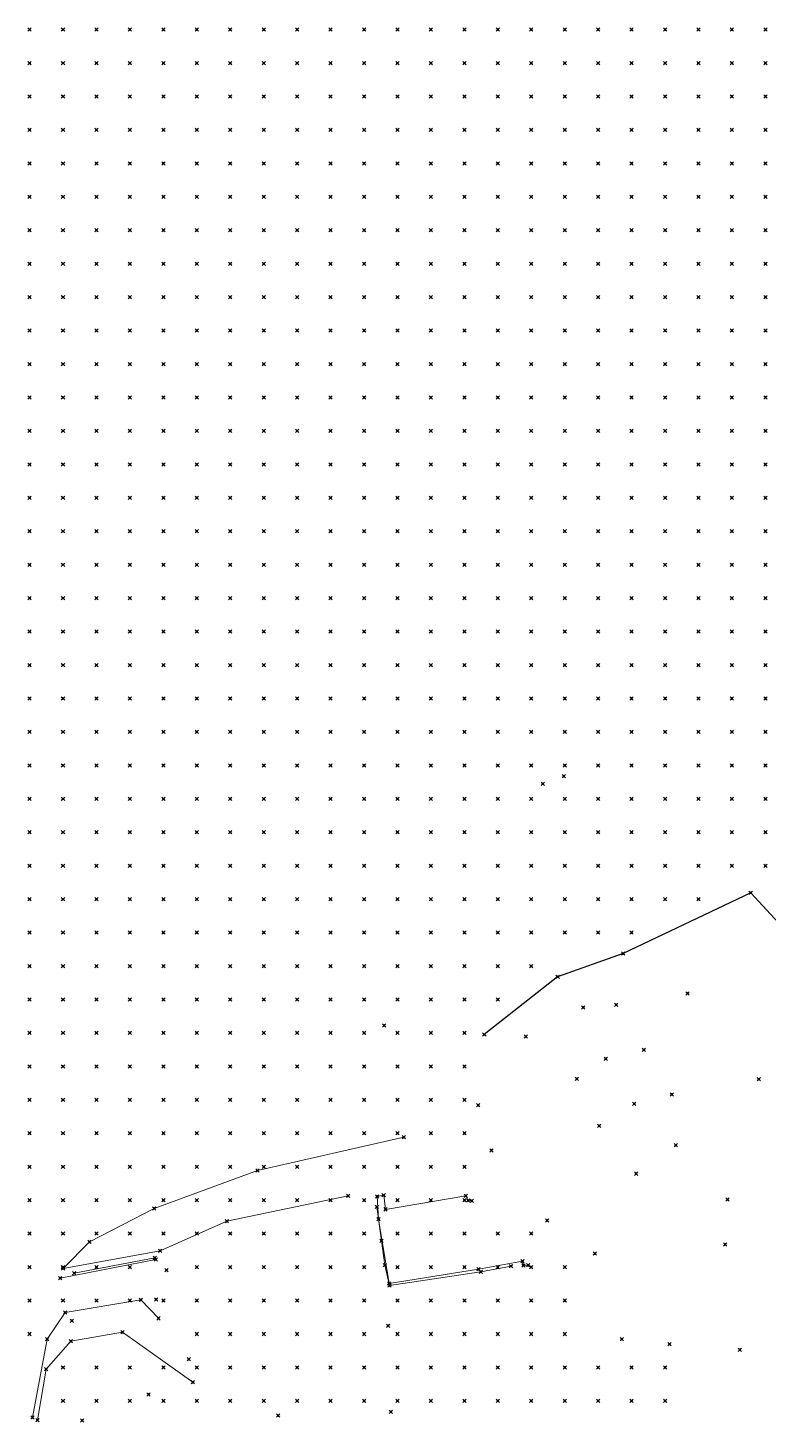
# Model space of a CAD drawing. Header units: metres. Extents: x 441556 to 446409, y 432338 to 461058.
# Drawn here: x 442199.7 to 442266.1, y 451369.5 to 451494.5 of the extents above; entities that cross this region are included whole.
import ezdxf

# ---------------------------------------------------------------- set-up
doc = ezdxf.new("R2010")
doc.units = ezdxf.units.M
doc.header["$MEASUREMENT"] = 0
doc.header["$PDMODE"] = 35
doc.header["$PDSIZE"] = 0.15
for name, color, linetype, lineweight in [('DTM-BRE-RevN_GRP_CONSTRUCTIE', 2, 'Continuous', 0), ('DTM-BRE-RevN_GRP_TALUZ SUS', 2, 'Continuous', 0), ('DTM-BRE-RevN_GRP_ZID SPRIJIN JOS', 2, 'Continuous', 0), ('DTM-BRE-RevN_GRP_ZID SPRIJIN SUS', 2, 'Continuous', 0), ('DTM-NOK-RevN_LIDAR_co_lidar', 91, 'Continuous', 0), ('DTM-NOK-RevN_RTK', 32, 'Continuous', 0), ('DTM-NOK_RevO_MUT_NOKTA', 121, 'Continuous', 0)]:
    doc.layers.add(name, color=color, linetype=linetype, lineweight=lineweight)
doc.layers.add('DTM-BRE-RevO_MUT_DIS_SEV', color=121, linetype='Continuous')

msp = doc.modelspace()

# ---------------------------------------------------------------- linework, layer by layer
at = {"layer": 'DTM-BRE-RevN_GRP_CONSTRUCTIE'}
for p, q in [((442231.418, 451385.709, 370.75), (442231.018, 451388.753, 373.054)), ((442231.025, 451389.705, 379.535), (442231.62, 451389.798, 379.525)), ((442231.025, 451389.705, 379.535), (442231.159, 451387.668, 377.867)), ((442231.62, 451389.798, 379.525), (442231.777, 451388.541, 379.566)), ((442231.777, 451388.541, 379.566), (442238.986, 451389.766, 379.696)), ((442238.986, 451389.766, 379.696), (442239.205, 451389.329, 379.76)), ((442239.205, 451389.329, 379.76), (442239.526, 451389.289, 380.05)), ((442231.159, 451387.668, 377.867), (442232.105, 451381.892, 377.711)), ((442231.738, 451383.544, 370.052), (442231.418, 451385.709, 370.75)), ((442240.138, 451383.171, 380.049), (442244.082, 451383.88, 380.116)), ((442244.082, 451383.88, 380.116), (442244.149, 451383.514, 380.115)), ((442232.131, 451381.699, 370.372), (442231.738, 451383.544, 370.052)), ((442232.105, 451381.892, 377.711), (442240.138, 451383.171, 380.049)), ((442240.334, 451382.923, 371.479), (442232.131, 451381.699, 370.372)), ((442243.039, 451383.458, 374.985), (442240.334, 451382.923, 371.479)), ((442244.149, 451383.514, 380.115), (442244.566, 451383.534, 380.101))]:
    msp.add_line(p, q, dxfattribs=at)
at = {"layer": 'DTM-BRE-RevN_GRP_TALUZ SUS'}
for p, q in [((442233.432, 451395.012, 379.225), (442220.302, 451392.014, 378.555)), ((442220.302, 451392.014, 378.555), (442211.05, 451388.619, 378.518)), ((442217.568, 451387.47, 378.742), (442228.433, 451389.745, 378.966)), ((442211.05, 451388.619, 378.518), (442205.23, 451385.626, 378.514)), ((442211.564, 451384.82, 378.596), (442217.568, 451387.47, 378.742)), ((442205.23, 451385.626, 378.514), (442202.88, 451383.241, 378.379)), ((442202.88, 451383.241, 378.379), (442211.564, 451384.82, 378.596))]:
    msp.add_line(p, q, dxfattribs=at)
at = {"layer": 'DTM-BRE-RevN_GRP_ZID SPRIJIN JOS'}
for p, q in [((442202.615, 451382.37, 376.484), (442211.182, 451384.048, 376.827)), ((442203.567, 451376.71, 368.466), (442208.186, 451377.518, 368.151)), ((442208.186, 451377.518, 368.151), (442214.517, 451373.033, 368.962)), ((442201.352, 451374.211, 368.022), (442203.567, 451376.71, 368.466)), ((442200.572, 451369.628, 367.692), (442201.352, 451374.211, 368.022))]:
    msp.add_line(p, q, dxfattribs=at)
at = {"layer": 'DTM-BRE-RevN_GRP_ZID SPRIJIN SUS'}
for p, q in [((442203.872, 451382.816, 377.841), (442211.094, 451384.19, 377.916)), ((442203.052, 451379.289, 375.794), (442209.855, 451380.422, 375.696)), ((442209.855, 451380.422, 375.696), (442211.427, 451378.767, 372.632)), ((442201.43, 451376.905, 372.71), (442203.052, 451379.289, 375.794)), ((442200.121, 451369.873, 369.563), (442201.43, 451376.905, 372.71))]:
    msp.add_line(p, q, dxfattribs=at)
at = {"layer": 'DTM-BRE-RevO_MUT_DIS_SEV'}
for p, q in [((442264.531, 451416.929, 392.277), (442253.11, 451411.475, 381.613)), ((442267.396, 451413.852, 389.656), (442264.531, 451416.929, 392.277)), ((442253.11, 451411.475, 381.613), (442247.223, 451409.391, 380.748)), ((442247.223, 451409.391, 380.748), (442240.647, 451404.207, 381.839))]:
    msp.add_line(p, q, dxfattribs=at)
at = {"layer": 'DTM-NOK-RevN_LIDAR_co_lidar'}
for p in [(442199.865, 451494.337, 357.198), (442202.864, 451494.337, 357.086), (442205.864, 451494.337, 356.972), (442208.863, 451494.337, 356.886), (442211.862, 451494.337, 356.901), (442214.862, 451494.337, 356.891), (442217.861, 451494.337, 356.824), (442220.86, 451494.337, 356.767), (442223.86, 451494.337, 356.485), (442226.859, 451494.337, 356.295), (442229.859, 451494.337, 356.364), (442232.858, 451494.337, 356.374), (442235.857, 451494.337, 356.274), (442238.857, 451494.337, 356.355), (442241.856, 451494.337, 356.371), (442244.855, 451494.337, 356.127), (442247.855, 451494.337, 355.574), (442250.854, 451494.337, 355.286), (442253.853, 451494.337, 355.486), (442256.853, 451494.337, 355.622), (442259.852, 451494.337, 355.706), (442262.851, 451494.337, 355.424), (442265.851, 451494.337, 355.108), (442199.865, 451491.337, 357.562), (442202.864, 451491.337, 357.254), (442205.864, 451491.337, 357.044), (442208.863, 451491.337, 356.952), (442211.862, 451491.337, 356.844), (442214.862, 451491.337, 356.744), (442217.861, 451491.337, 356.717), (442220.86, 451491.337, 356.642), (442223.86, 451491.337, 356.468), (442226.859, 451491.337, 356.323), (442229.859, 451491.337, 356.359), (442232.858, 451491.337, 356.433), (442235.857, 451491.337, 356.447), (442238.857, 451491.337, 356.479), (442241.856, 451491.337, 356.563), (442244.855, 451491.337, 356.677), (442247.855, 451491.337, 356.159), (442250.854, 451491.337, 355.448), (442253.853, 451491.337, 355.495), (442256.853, 451491.337, 355.872), (442259.852, 451491.337, 356.293), (442262.851, 451491.337, 356.04), (442265.851, 451491.337, 355.579), (442199.865, 451488.338, 358.172), (442202.864, 451488.338, 357.654), (442205.864, 451488.338, 357.234), (442208.863, 451488.338, 357.104), (442211.862, 451488.338, 356.923), (442214.862, 451488.338, 356.797), (442217.861, 451488.338, 356.776), (442220.86, 451488.338, 356.766), (442223.86, 451488.338, 356.633), (442226.859, 451488.338, 356.502), (442229.859, 451488.338, 356.508), (442232.858, 451488.338, 356.501), (442235.857, 451488.338, 356.415), (442238.857, 451488.338, 356.515), (442241.856, 451488.338, 356.618), (442244.855, 451488.338, 356.69), (442247.855, 451488.338, 356.467), (442250.854, 451488.338, 355.892), (442253.853, 451488.338, 355.772), (442256.853, 451488.338, 356.084), (442259.852, 451488.338, 356.551), (442262.851, 451488.338, 356.593), (442265.851, 451488.338, 356.23), (442199.865, 451485.339, 359.427), (442202.864, 451485.339, 359.133), (442205.864, 451485.339, 357.915), (442208.863, 451485.339, 357.296), (442211.862, 451485.339, 357.136), (442214.862, 451485.339, 357.053), (442217.861, 451485.339, 357.131), (442220.86, 451485.339, 357.16), (442223.86, 451485.339, 357.355), (442226.859, 451485.339, 357.212), (442229.859, 451485.339, 357.017), (442232.858, 451485.339, 357.009), (442235.857, 451485.339, 356.964), (442238.857, 451485.339, 357.068), (442241.856, 451485.339, 357.088), (442244.855, 451485.339, 356.982), (442247.855, 451485.339, 356.804), (442250.854, 451485.339, 356.473), (442253.853, 451485.339, 356.21), (442256.853, 451485.339, 356.299), (442259.852, 451485.339, 356.627), (442262.851, 451485.339, 356.665), (442265.851, 451485.339, 356.435), (442199.865, 451482.339, 361.466), (442202.864, 451482.339, 360.93), (442205.864, 451482.339, 359.207), (442208.863, 451482.339, 358.348), (442211.862, 451482.339, 358.2), (442214.862, 451482.339, 358.115), (442217.861, 451482.339, 358.21), (442220.86, 451482.339, 358.184), (442223.86, 451482.339, 358.495), (442226.859, 451482.339, 358.557), (442229.859, 451482.339, 358.252), (442232.858, 451482.339, 358.048), (442235.857, 451482.339, 358.011), (442238.857, 451482.339, 358.145), (442241.856, 451482.339, 358.154), (442244.855, 451482.339, 358.277), (442247.855, 451482.339, 358.283), (442250.854, 451482.339, 357.877), (442253.853, 451482.339, 357.319), (442256.853, 451482.339, 357.006), (442259.852, 451482.339, 357.206), (442262.851, 451482.339, 357.428), (442265.851, 451482.339, 356.918), (442199.865, 451479.34, 363.183), (442202.864, 451479.34, 362.442), (442205.864, 451479.34, 361.477), (442208.863, 451479.34, 360.853), (442211.862, 451479.34, 360.44), (442214.862, 451479.34, 360.135), (442217.861, 451479.34, 359.828), (442220.86, 451479.34, 359.578), (442223.86, 451479.34, 359.799), (442226.859, 451479.34, 360.274), (442229.859, 451479.34, 360.417), (442232.858, 451479.34, 359.704), (442235.857, 451479.34, 359.144), (442238.857, 451479.34, 359.337), (442241.856, 451479.34, 359.544), (442244.855, 451479.34, 359.805), (442247.855, 451479.34, 360.228), (442250.854, 451479.34, 360.462), (442253.853, 451479.34, 360.316), (442256.853, 451479.34, 360.066), (442259.852, 451479.34, 359.933), (442262.851, 451479.34, 360.3), (442265.851, 451479.34, 360.026), (442199.865, 451476.341, 364.133), (442202.864, 451476.341, 363.846), (442205.864, 451476.341, 363.5), (442208.863, 451476.341, 363.401), (442211.862, 451476.341, 362.95), (442214.862, 451476.341, 362.664), (442217.861, 451476.341, 362.435), (442220.86, 451476.341, 361.704), (442223.86, 451476.341, 362.231), (442226.859, 451476.341, 362.764), (442229.859, 451476.341, 363.393), (442232.858, 451476.341, 362.884), (442235.857, 451476.341, 361.877), (442238.857, 451476.341, 360.976), (442241.856, 451476.341, 360.651), (442244.855, 451476.341, 360.865), (442247.855, 451476.341, 361.397), (442250.854, 451476.341, 362.311), (442253.853, 451476.341, 363.437), (442256.853, 451476.341, 364.481), (442259.852, 451476.341, 364.492), (442262.851, 451476.341, 364.894), (442265.851, 451476.341, 365.555), (442199.865, 451473.341, 365.876), (442202.864, 451473.341, 364.3), (442205.864, 451473.341, 364.346), (442208.863, 451473.341, 365.375), (442211.862, 451473.341, 365.575), (442214.862, 451473.341, 365.787), (442217.861, 451473.341, 365.851), (442220.86, 451473.341, 365.072), (442223.86, 451473.341, 365.742), (442226.859, 451473.341, 366.125), (442229.859, 451473.341, 366.933), (442232.858, 451473.341, 367.086), (442235.857, 451473.341, 365.934), (442238.857, 451473.341, 363.517), (442241.856, 451473.341, 361.561), (442244.855, 451473.341, 361.742), (442247.855, 451473.341, 362.582), (442250.854, 451473.341, 363.843), (442253.853, 451473.341, 365.589), (442256.853, 451473.341, 367.11), (442259.852, 451473.341, 367.881), (442262.851, 451473.341, 368.66), (442265.851, 451473.341, 369.261), (442199.865, 451470.342, 372.076), (442202.864, 451470.342, 368.337), (442205.864, 451470.342, 367.61), (442208.863, 451470.342, 368.151), (442211.862, 451470.342, 368.087), (442214.862, 451470.342, 368.465), (442217.861, 451470.342, 368.417), (442220.86, 451470.342, 368.922), (442223.86, 451470.342, 369.885), (442226.859, 451470.342, 369.968), (442229.859, 451470.342, 370.256), (442232.858, 451470.342, 369.813), (442235.857, 451470.342, 368.728), (442238.857, 451470.342, 366.698), (442241.856, 451470.342, 364.162), (442244.855, 451470.342, 363.796), (442247.855, 451470.342, 364.926), (442250.854, 451470.342, 367.325), (442253.853, 451470.342, 368.041), (442256.853, 451470.342, 368.141), (442259.852, 451470.342, 368.564), (442262.851, 451470.342, 369.591), (442265.851, 451470.342, 370.568), (442199.865, 451467.343, 379.857), (442202.864, 451467.343, 378.25), (442205.864, 451467.343, 376.213), (442208.863, 451467.343, 372.962), (442211.862, 451467.343, 370.701), (442214.862, 451467.343, 370.581), (442217.861, 451467.343, 370.828), (442220.86, 451467.343, 372.278), (442223.86, 451467.343, 373.364), (442226.859, 451467.343, 373.063), (442229.859, 451467.343, 372.261), (442232.858, 451467.343, 371.061), (442235.857, 451467.343, 370.432), (442238.857, 451467.343, 370.175), (442241.856, 451467.343, 368.72), (442244.855, 451467.343, 368.065), (442247.855, 451467.343, 368.714), (442250.854, 451467.343, 370.77), (442253.853, 451467.343, 370.664), (442256.853, 451467.343, 369.553), (442259.852, 451467.343, 369.42), (442262.851, 451467.343, 370.569), (442265.851, 451467.343, 371.978), (442199.865, 451464.343, 384.46), (442202.864, 451464.343, 387.217), (442205.864, 451464.343, 385.514), (442208.863, 451464.343, 378.289), (442211.862, 451464.343, 374.68), (442214.862, 451464.343, 374.095), (442217.861, 451464.343, 374.143), (442220.86, 451464.343, 374.683), (442223.86, 451464.343, 375.086), (442226.859, 451464.343, 374.331), (442229.859, 451464.343, 372.941), (442232.858, 451464.343, 372.143), (442235.857, 451464.343, 371.926), (442238.857, 451464.343, 372.37), (442241.856, 451464.343, 372.525), (442244.855, 451464.343, 373.204), (442247.855, 451464.343, 373.261), (442250.854, 451464.343, 372.752), (442253.853, 451464.343, 372.581), (442256.853, 451464.343, 372.142), (442259.852, 451464.343, 372.657), (442262.851, 451464.343, 373.904), (442265.851, 451464.343, 374.169), (442199.865, 451461.344, 386.899), (442202.864, 451461.344, 390.647), (442205.864, 451461.344, 389.907), (442208.863, 451461.344, 383.342), (442211.862, 451461.344, 378.702), (442214.862, 451461.344, 378.741), (442217.861, 451461.344, 379.276), (442220.86, 451461.344, 377.669), (442223.86, 451461.344, 376.403), (442226.859, 451461.344, 375.416), (442229.859, 451461.344, 374.27), (442232.858, 451461.344, 373.469), (442235.857, 451461.344, 373.331), (442238.857, 451461.344, 373.658), (442241.856, 451461.344, 374.47), (442244.855, 451461.344, 376.875), (442247.855, 451461.344, 378.072), (442250.854, 451461.344, 376.903), (442253.853, 451461.344, 375.535), (442256.853, 451461.344, 375.31), (442259.852, 451461.344, 376.048), (442262.851, 451461.344, 376.726), (442265.851, 451461.344, 376.044), (442199.865, 451458.345, 391.098), (442202.864, 451458.345, 393.464), (442205.864, 451458.345, 393.578), (442208.863, 451458.345, 390.083), (442211.862, 451458.345, 385.43), (442214.862, 451458.345, 384.475), (442217.861, 451458.345, 384.789), (442220.86, 451458.345, 381.665), (442223.86, 451458.345, 378.671), (442226.859, 451458.345, 378.299), (442229.859, 451458.345, 378.582), (442232.858, 451458.345, 377.776), (442235.857, 451458.345, 377.197), (442238.857, 451458.345, 377.36), (442241.856, 451458.345, 377.758), (442244.855, 451458.345, 380.207), (442247.855, 451458.345, 381.359), (442250.854, 451458.345, 380.541), (442253.853, 451458.345, 379.487), (442256.853, 451458.345, 379.149), (442259.852, 451458.345, 379.077), (442262.851, 451458.345, 379.002), (442265.851, 451458.345, 378.375), (442199.865, 451455.345, 396.497), (442202.864, 451455.345, 397.234), (442205.864, 451455.345, 398.603), (442208.863, 451455.345, 397.305), (442211.862, 451455.345, 393.698), (442214.862, 451455.345, 390.081), (442217.861, 451455.345, 388.388), (442220.86, 451455.345, 385.458), (442223.86, 451455.345, 382.682), (442226.859, 451455.345, 382.609), (442229.859, 451455.345, 383.42), (442232.858, 451455.345, 383.295), (442235.857, 451455.345, 383.254), (442238.857, 451455.345, 382.974), (442241.856, 451455.345, 382.873), (442244.855, 451455.345, 384.013), (442247.855, 451455.345, 383.477), (442250.854, 451455.345, 381.841), (442253.853, 451455.345, 381.474), (442256.853, 451455.345, 382.107), (442259.852, 451455.345, 381.491), (442262.851, 451455.345, 381.509), (442265.851, 451455.345, 381.771), (442199.865, 451452.346, 400.762), (442202.864, 451452.346, 401.638), (442205.864, 451452.346, 403.131), (442208.863, 451452.346, 402.962), (442211.862, 451452.346, 399.642), (442214.862, 451452.346, 395.509), (442217.861, 451452.346, 392.358), (442220.86, 451452.346, 388.83), (442223.86, 451452.346, 387.093), (442226.859, 451452.346, 386.618), (442229.859, 451452.346, 386.9), (442232.858, 451452.346, 387.126), (442235.857, 451452.346, 388.044), (442238.857, 451452.346, 387.784), (442241.856, 451452.346, 386.686), (442244.855, 451452.346, 386.874), (442247.855, 451452.346, 387.096), (442250.854, 451452.346, 386.246), (442253.853, 451452.346, 385.003), (442256.853, 451452.346, 384.93), (442259.852, 451452.346, 384.578), (442262.851, 451452.346, 384.522), (442265.851, 451452.346, 385.093), (442199.865, 451449.347, 405.607), (442202.864, 451449.347, 405.149), (442205.864, 451449.347, 405.542), (442208.863, 451449.347, 405.371), (442211.862, 451449.347, 403.402), (442214.862, 451449.347, 400.471), (442217.861, 451449.347, 397.768), (442220.86, 451449.347, 394.742), (442223.86, 451449.347, 392.435), (442226.859, 451449.347, 392.039), (442229.859, 451449.347, 392.323), (442232.858, 451449.347, 392.851), (442235.857, 451449.347, 393.857), (442238.857, 451449.347, 393.418), (442241.856, 451449.347, 392.217), (442244.855, 451449.347, 391.347), (442247.855, 451449.347, 390.932), (442250.854, 451449.347, 390.499), (442253.853, 451449.347, 389.037), (442256.853, 451449.347, 388.468), (442259.852, 451449.347, 388.988), (442262.851, 451449.347, 388.323), (442265.851, 451449.347, 387.963), (442199.865, 451446.347, 409.755), (442202.864, 451446.347, 409.333), (442205.864, 451446.347, 409.29), (442208.863, 451446.347, 407.575), (442211.862, 451446.347, 405.321), (442214.862, 451446.347, 403.497), (442217.861, 451446.347, 401.878), (442220.86, 451446.347, 401.122), (442223.86, 451446.347, 399.702), (442226.859, 451446.347, 399.059), (442229.859, 451446.347, 398.782), (442232.858, 451446.347, 399.125), (442235.857, 451446.347, 399.306), (442238.857, 451446.347, 398.332), (442241.856, 451446.347, 397.882), (442244.855, 451446.347, 396.667), (442247.855, 451446.347, 395.211), (442250.854, 451446.347, 393.865), (442253.853, 451446.347, 393.165), (442256.853, 451446.347, 392.779), (442259.852, 451446.347, 392.347), (442262.851, 451446.347, 391.473), (442265.851, 451446.347, 391.072), (442199.865, 451443.348, 413.632), (442202.864, 451443.348, 414.073), (442205.864, 451443.348, 413.576), (442208.863, 451443.348, 411.508), (442211.862, 451443.348, 408.585), (442214.862, 451443.348, 406.603), (442217.861, 451443.348, 405.657), (442220.86, 451443.348, 404.64), (442223.86, 451443.348, 404.621), (442226.859, 451443.348, 405.698), (442229.859, 451443.348, 405.773), (442232.858, 451443.348, 404.823), (442235.857, 451443.348, 403.109), (442238.857, 451443.348, 401.122), (442241.856, 451443.348, 400.538), (442244.855, 451443.348, 400.075), (442247.855, 451443.348, 399.306), (442250.854, 451443.348, 398.518), (442253.853, 451443.348, 398.3), (442256.853, 451443.348, 397.077), (442259.852, 451443.348, 395.167), (442262.851, 451443.348, 394.438), (442265.851, 451443.348, 394.197), (442199.865, 451440.348, 416.766), (442202.864, 451440.348, 416.812), (442205.864, 451440.348, 416.595), (442208.863, 451440.348, 415.484), (442211.862, 451440.348, 413.241), (442214.862, 451440.348, 411.555), (442217.861, 451440.348, 411.017), (442220.86, 451440.348, 408.553), (442223.86, 451440.348, 408.19), (442226.859, 451440.348, 410.326), (442229.859, 451440.348, 410.705), (442232.858, 451440.348, 409.172), (442235.857, 451440.348, 407.922), (442238.857, 451440.348, 406.429), (442241.856, 451440.348, 404.871), (442244.855, 451440.348, 402.924), (442247.855, 451440.348, 402.069), (442250.854, 451440.348, 402.659), (442253.853, 451440.348, 402.791), (442256.853, 451440.348, 400.344), (442259.852, 451440.348, 397.969), (442262.851, 451440.348, 397.682), (442265.851, 451440.348, 397.714), (442199.865, 451437.349, 418.984), (442202.864, 451437.349, 418.869), (442205.864, 451437.349, 418.63), (442208.863, 451437.349, 417.532), (442211.862, 451437.349, 417.063), (442214.862, 451437.349, 416.62), (442217.861, 451437.349, 416.014), (442220.86, 451437.349, 413.877), (442223.86, 451437.349, 413.41), (442226.859, 451437.349, 414.225), (442229.859, 451437.349, 414.574), (442232.858, 451437.349, 413.479), (442235.857, 451437.349, 413.204), (442238.857, 451437.349, 412.327), (442241.856, 451437.349, 410.515), (442244.855, 451437.349, 408.629), (442247.855, 451437.349, 405.83), (442250.854, 451437.349, 404.735), (442253.853, 451437.349, 405.016), (442256.853, 451437.349, 402.897), (442259.852, 451437.349, 401.497), (442262.851, 451437.349, 401.893), (442265.851, 451437.349, 401.651), (442199.865, 451434.35, 418.344), (442202.864, 451434.35, 418.183), (442205.864, 451434.35, 417.871), (442208.863, 451434.35, 417.587), (442211.862, 451434.35, 417.266), (442214.862, 451434.35, 417.096), (442217.861, 451434.35, 417.213), (442220.86, 451434.35, 417.192), (442223.86, 451434.35, 416.862), (442226.859, 451434.35, 416.4), (442229.859, 451434.35, 416.831), (442232.858, 451434.35, 416.417), (442235.857, 451434.35, 415.384), (442238.857, 451434.35, 414.419), (442241.856, 451434.35, 414.067), (442244.855, 451434.35, 414.728), (442247.855, 451434.35, 412.371), (442250.854, 451434.35, 410.025), (442253.853, 451434.35, 409.397), (442256.853, 451434.35, 408.309), (442259.852, 451434.35, 407.17), (442262.851, 451434.35, 406.794), (442265.851, 451434.35, 407.083), (442199.865, 451431.35, 415.795), (442202.864, 451431.35, 415.903), (442205.864, 451431.35, 415.833), (442208.863, 451431.35, 415.721), (442211.862, 451431.35, 415.615), (442214.862, 451431.35, 415.643), (442217.861, 451431.35, 415.862), (442220.86, 451431.35, 415.91), (442223.86, 451431.35, 415.704), (442226.859, 451431.35, 415.676), (442229.859, 451431.35, 415.836), (442232.858, 451431.35, 415.832), (442235.857, 451431.35, 415.469), (442238.857, 451431.35, 415.517), (442241.856, 451431.35, 416.041), (442244.855, 451431.35, 416.496), (442247.855, 451431.35, 416.454), (442250.854, 451431.35, 415.409), (442253.853, 451431.35, 413.833), (442256.853, 451431.35, 411.747), (442259.852, 451431.35, 410.46), (442262.851, 451431.35, 409.565), (442265.851, 451431.35, 410.119), (442199.865, 451428.351, 413.637), (442202.864, 451428.351, 413.822), (442205.864, 451428.351, 413.897), (442208.863, 451428.351, 413.721), (442211.862, 451428.351, 413.5), (442214.862, 451428.351, 413.44), (442217.861, 451428.351, 413.24), (442220.86, 451428.351, 413.254), (442223.86, 451428.351, 413.476), (442226.859, 451428.351, 413.78), (442229.859, 451428.351, 413.857), (442232.858, 451428.351, 414.535), (442235.857, 451428.351, 415.107), (442238.857, 451428.351, 415.68), (442241.856, 451428.351, 416.408), (442244.855, 451428.351, 417.243), (442247.855, 451428.351, 416.45), (442250.854, 451428.351, 413.538), (442253.853, 451428.351, 410.702), (442256.853, 451428.351, 408.007), (442259.852, 451428.351, 405.834), (442262.851, 451428.351, 404.73), (442265.851, 451428.351, 405.771), (442199.865, 451425.352, 411.417), (442202.864, 451425.352, 411.44), (442205.864, 451425.352, 411.327), (442208.863, 451425.352, 411.166), (442211.862, 451425.352, 411.049), (442214.862, 451425.352, 411.24), (442217.861, 451425.352, 410.902), (442220.86, 451425.352, 410.896), (442223.86, 451425.352, 411.292), (442226.859, 451425.352, 411.527), (442229.859, 451425.352, 411.982), (442232.858, 451425.352, 413.134), (442235.857, 451425.352, 414.199), (442238.857, 451425.352, 415.033), (442241.856, 451425.352, 415.877), (442244.855, 451425.352, 415.554), (442247.855, 451425.352, 412.79), (442250.854, 451425.352, 408.722), (442253.853, 451425.352, 405.006), (442256.853, 451425.352, 402.364), (442259.852, 451425.352, 399.945), (442262.851, 451425.352, 399.238), (442265.851, 451425.352, 400.546), (442199.865, 451422.352, 408.821), (442202.864, 451422.352, 409.031), (442205.864, 451422.352, 408.975), (442208.863, 451422.352, 408.361), (442211.862, 451422.352, 408.07), (442214.862, 451422.352, 408.72), (442217.861, 451422.352, 408.97), (442220.86, 451422.352, 409.246), (442223.86, 451422.352, 409.26), (442226.859, 451422.352, 409.303), (442229.859, 451422.352, 409.976), (442232.858, 451422.352, 410.776), (442235.857, 451422.352, 412.047), (442238.857, 451422.352, 413.41), (442241.856, 451422.352, 413.849), (442244.855, 451422.352, 411.593), (442247.855, 451422.352, 406.808), (442250.854, 451422.352, 403.11), (442253.853, 451422.352, 400.078), (442256.853, 451422.352, 397.129), (442259.852, 451422.352, 396.029), (442262.851, 451422.352, 396.34), (442265.851, 451422.352, 397.277), (442199.865, 451419.353, 406.201), (442202.864, 451419.353, 406.194), (442205.864, 451419.353, 406.534), (442208.863, 451419.353, 406.222), (442211.862, 451419.353, 405.604), (442214.862, 451419.353, 405.735), (442217.861, 451419.353, 406.157), (442220.86, 451419.353, 406.487), (442223.86, 451419.353, 406.836), (442226.859, 451419.353, 406.86), (442229.859, 451419.353, 407.247), (442232.858, 451419.353, 408.017), (442235.857, 451419.353, 409.376), (442238.857, 451419.353, 410.308), (442241.856, 451419.353, 409.789), (442244.855, 451419.353, 406.505), (442247.855, 451419.353, 401.447), (442250.854, 451419.353, 397.765), (442253.853, 451419.353, 395.407), (442256.853, 451419.353, 393.802), (442259.852, 451419.353, 393.673), (442262.851, 451419.353, 393.911), (442265.851, 451419.353, 394.259), (442199.865, 451416.354, 403.516), (442202.864, 451416.354, 403.3), (442205.864, 451416.354, 403.323), (442208.863, 451416.354, 403.418), (442211.862, 451416.354, 403.004), (442214.862, 451416.354, 402.757), (442217.861, 451416.354, 403.216), (442220.86, 451416.354, 403.793), (442223.86, 451416.354, 404.187), (442226.859, 451416.354, 403.968), (442229.859, 451416.354, 404.1), (442232.858, 451416.354, 405.986), (442235.857, 451416.354, 407.093), (442238.857, 451416.354, 404.449), (442241.856, 451416.354, 401.999), (442244.855, 451416.354, 399.294), (442247.855, 451416.354, 396.018), (442250.854, 451416.354, 392.82), (442253.853, 451416.354, 391.133), (442256.853, 451416.354, 391.328), (442259.852, 451416.354, 391.873), (442199.865, 451413.354, 400.752), (442202.864, 451413.354, 400.684), (442205.864, 451413.354, 400.207), (442208.863, 451413.354, 400.591), (442211.862, 451413.354, 400.487), (442214.862, 451413.354, 400.254), (442217.861, 451413.354, 400.595), (442220.86, 451413.354, 401.353), (442223.86, 451413.354, 401.498), (442226.859, 451413.354, 401.715), (442229.859, 451413.354, 402.197), (442232.858, 451413.354, 402.964), (442235.857, 451413.354, 401.098), (442238.857, 451413.354, 396.666), (442241.856, 451413.354, 393.739), (442244.855, 451413.354, 391.29), (442247.855, 451413.354, 389.517), (442250.854, 451413.354, 388.398), (442253.853, 451413.354, 388.52), (442199.865, 451410.355, 398.332), (442202.864, 451410.355, 397.896), (442205.864, 451410.355, 397.927), (442208.863, 451410.355, 399.391), (442211.862, 451410.355, 400.492), (442214.862, 451410.355, 398.669), (442217.861, 451410.355, 397.774), (442220.86, 451410.355, 398.92), (442223.86, 451410.355, 399.741), (442226.859, 451410.355, 399.223), (442229.859, 451410.355, 399.495), (442232.858, 451410.355, 397.514), (442235.857, 451410.355, 392.864), (442238.857, 451410.355, 390.543), (442241.856, 451410.355, 388.075), (442244.855, 451410.355, 384.658), (442199.865, 451407.356, 396.052), (442202.864, 451407.356, 395.545), (442205.864, 451407.356, 395.721), (442208.863, 451407.356, 397.454), (442211.862, 451407.356, 399.482), (442214.862, 451407.356, 397.111), (442217.861, 451407.356, 395.186), (442220.86, 451407.356, 395.627), (442223.86, 451407.356, 395.813), (442226.859, 451407.356, 394.326), (442229.859, 451407.356, 393.471), (442232.858, 451407.356, 391.002), (442235.857, 451407.356, 388.042), (442238.857, 451407.356, 386.392), (442241.856, 451407.356, 383.433), (442199.865, 451404.356, 393.172), (442202.864, 451404.356, 392.624), (442205.864, 451404.356, 392.704), (442208.863, 451404.356, 393.832), (442211.862, 451404.356, 394.888), (442214.862, 451404.356, 393.743), (442217.861, 451404.356, 392.597), (442220.86, 451404.356, 392.051), (442223.86, 451404.356, 391.237), (442226.859, 451404.356, 389.897), (442229.859, 451404.356, 387.889), (442232.858, 451404.356, 386.254), (442235.857, 451404.356, 384.522), (442238.857, 451404.356, 382.984), (442199.865, 451401.357, 390.483), (442202.864, 451401.357, 389.616), (442205.864, 451401.357, 389.651), (442208.863, 451401.357, 390.465), (442211.862, 451401.357, 390.703), (442214.862, 451401.357, 389.591), (442217.861, 451401.357, 389.353), (442220.86, 451401.357, 389.349), (442223.86, 451401.357, 388.254), (442226.859, 451401.357, 386.889), (442229.859, 451401.357, 385.163), (442232.858, 451401.357, 383.179), (442235.857, 451401.357, 381.695), (442238.857, 451401.357, 380.989), (442199.865, 451398.358, 388.546), (442202.864, 451398.358, 387.88), (442205.864, 451398.358, 387.481), (442208.863, 451398.358, 386.953), (442211.862, 451398.358, 387.412), (442214.862, 451398.358, 386.637), (442217.861, 451398.358, 385.171), (442220.86, 451398.358, 384.75), (442223.86, 451398.358, 383.936), (442226.859, 451398.358, 383.02), (442229.859, 451398.358, 382.118), (442232.858, 451398.358, 380.984), (442235.857, 451398.358, 380.137), (442238.857, 451398.358, 379.715), (442199.865, 451395.358, 387.437), (442202.864, 451395.358, 386.367), (442205.864, 451395.358, 385.077), (442208.863, 451395.358, 383.576), (442211.862, 451395.358, 383.832), (442214.862, 451395.358, 384.113), (442217.861, 451395.358, 382.07), (442220.86, 451395.358, 380.887), (442223.86, 451395.358, 380.548), (442226.859, 451395.358, 380.125), (442229.859, 451395.358, 379.784), (442232.858, 451395.358, 379.501), (442235.857, 451395.358, 379.278), (442238.857, 451395.358, 379.1), (442199.865, 451392.359, 386.808), (442202.864, 451392.359, 384.719), (442205.864, 451392.359, 382.772), (442208.863, 451392.359, 381.61), (442211.862, 451392.359, 380.39), (442214.862, 451392.359, 380.076), (442217.861, 451392.359, 379.664), (442220.86, 451392.359, 379.142), (442223.86, 451392.359, 378.941), (442226.859, 451392.359, 378.791), (442229.859, 451392.359, 378.849), (442232.858, 451392.359, 379.046), (442235.857, 451392.359, 379.113), (442238.857, 451392.359, 379.083), (442199.865, 451389.36, 383.515), (442202.864, 451389.36, 381.322), (442205.864, 451389.36, 380.063), (442208.863, 451389.36, 379.216), (442211.862, 451389.36, 378.8), (442214.862, 451389.36, 378.69), (442217.861, 451389.36, 378.633), (442220.86, 451389.36, 378.672), (442223.86, 451389.36, 378.017), (442226.859, 451389.36, 377.361), (442229.859, 451389.36, 376.832), (442232.858, 451389.36, 377.272), (442235.857, 451389.36, 377.985), (442238.857, 451389.36, 377.317), (442199.865, 451386.36, 379.131), (442202.864, 451386.36, 378.419), (442205.864, 451386.36, 378.228), (442208.863, 451386.36, 378.043), (442211.862, 451386.36, 378.283), (442214.862, 451386.36, 378.396), (442217.861, 451386.36, 377.847), (442220.86, 451386.36, 377.463), (442223.86, 451386.36, 375.897), (442226.859, 451386.36, 374.66), (442229.859, 451386.36, 373.093), (442232.858, 451386.36, 373.049), (442235.857, 451386.36, 374.332), (442238.857, 451386.36, 373.528), (442241.856, 451386.36, 374.177), (442244.855, 451386.36, 377.987), (442199.865, 451383.361, 377.842), (442202.864, 451383.361, 377.382), (442205.864, 451383.361, 376.922), (442208.863, 451383.361, 376.411), (442214.862, 451383.361, 376.743), (442217.861, 451383.361, 375.76), (442220.86, 451383.361, 374.736), (442223.86, 451383.361, 373.142), (442226.859, 451383.361, 372.102), (442229.859, 451383.361, 370.894), (442232.858, 451383.361, 370.534), (442235.857, 451383.361, 371.34), (442238.857, 451383.361, 371.587), (442241.856, 451383.361, 372.967), (442244.855, 451383.361, 376.796), (442247.855, 451383.361, 378.672), (442199.865, 451380.361, 376.138), (442202.864, 451380.361, 375.018), (442205.864, 451380.361, 374.039), (442208.863, 451380.361, 373.492), (442211.862, 451380.361, 373.693), (442214.862, 451380.361, 373.892), (442217.861, 451380.361, 373.557), (442220.86, 451380.361, 372.545), (442223.86, 451380.361, 371.226), (442226.859, 451380.361, 370.292), (442229.859, 451380.361, 370.108), (442232.858, 451380.361, 370.536), (442235.857, 451380.361, 370.977), (442238.857, 451380.361, 371.353), (442241.856, 451380.361, 372.112), (442244.855, 451380.361, 374.02), (442247.855, 451380.361, 376.494), (442199.865, 451377.362, 374.239), (442214.862, 451377.362, 371.519), (442217.861, 451377.362, 371.539), (442220.86, 451377.362, 370.977), (442223.86, 451377.362, 370.307), (442226.859, 451377.362, 369.985), (442229.859, 451377.362, 370.291), (442232.858, 451377.362, 370.625), (442235.857, 451377.362, 370.837), (442238.857, 451377.362, 371.15), (442241.856, 451377.362, 371.468), (442244.855, 451377.362, 371.901), (442247.855, 451377.362, 375.552), (442202.864, 451374.363, 368.362), (442205.864, 451374.363, 367.266), (442208.863, 451374.363, 367.259), (442211.862, 451374.363, 368.159), (442214.862, 451374.363, 369.463), (442217.861, 451374.363, 369.859), (442220.86, 451374.363, 369.899), (442223.86, 451374.363, 369.915), (442226.859, 451374.363, 370.052), (442229.859, 451374.363, 370.378), (442232.858, 451374.363, 370.604), (442235.857, 451374.363, 370.774), (442238.857, 451374.363, 370.992), (442241.856, 451374.363, 371.228), (442244.855, 451374.363, 371.625), (442247.855, 451374.363, 375.788), (442250.854, 451374.363, 378.786), (442253.853, 451374.363, 378.757), (442256.853, 451374.363, 378.448), (442202.864, 451371.363, 366.982), (442205.864, 451371.363, 366.708), (442208.863, 451371.363, 366.688), (442211.862, 451371.363, 367.239), (442214.862, 451371.363, 368.425), (442217.861, 451371.363, 369.188), (442220.86, 451371.363, 369.505), (442223.86, 451371.363, 369.793), (442226.859, 451371.363, 370.114), (442229.859, 451371.363, 370.418), (442232.858, 451371.363, 370.633), (442235.857, 451371.363, 370.808), (442238.857, 451371.363, 371.148), (442241.856, 451371.363, 371.4), (442244.855, 451371.363, 371.64), (442247.855, 451371.363, 375.463), (442250.854, 451371.363, 378.414), (442253.853, 451371.363, 378.613), (442256.853, 451371.363, 378.369)]:
    msp.add_point(p, dxfattribs=at)
at = {"layer": 'DTM-NOK-RevN_RTK'}
for p in [(442247.772, 451427.378, 415.942), (442245.89, 451426.711, 417.219), (442231.657, 451405.031, 387.109), (442233.432, 451395.012, 379.225), (442220.302, 451392.014, 378.555), (442211.05, 451388.619, 378.518), (442228.433, 451389.745, 378.966), (442231.018, 451388.753, 373.054), (442231.025, 451389.705, 379.535), (442231.62, 451389.798, 379.525), (442238.986, 451389.766, 379.696), (442239.205, 451389.329, 379.76), (442239.526, 451389.289, 380.05), (442217.568, 451387.47, 378.742), (442231.159, 451387.668, 377.867), (442231.777, 451388.541, 379.566), (442205.23, 451385.626, 378.514), (442231.418, 451385.709, 370.75), (442211.094, 451384.19, 377.916), (442211.182, 451384.048, 376.827), (442211.564, 451384.82, 378.596), (442244.082, 451383.88, 380.116), (442202.615, 451382.37, 376.484), (442202.88, 451383.241, 378.379), (442203.872, 451382.816, 377.841), (442212.139, 451383.092, 378.397), (442231.738, 451383.544, 370.052), (442240.138, 451383.171, 380.049), (442240.334, 451382.923, 371.479), (442243.039, 451383.458, 374.985), (442244.149, 451383.514, 380.115), (442244.566, 451383.534, 380.101), (442232.105, 451381.892, 377.711), (442232.131, 451381.699, 370.372), (442209.855, 451380.422, 375.696), (442211.214, 451380.468, 373.783), (442203.052, 451379.289, 375.794), (442211.427, 451378.767, 372.632), (442203.666, 451378.554, 373.682), (442208.186, 451377.518, 368.151), (442232.014, 451378.103, 370.718), (442201.43, 451376.905, 372.71), (442203.567, 451376.71, 368.466), (442214.143, 451375.102, 370.278), (442201.352, 451374.211, 368.022), (442214.517, 451373.033, 368.962), (442210.542, 451371.946, 366.755), (442200.121, 451369.873, 369.563), (442222.147, 451370.048, 369.74), (442232.269, 451370.384, 370.866), (442200.572, 451369.628, 367.692), (442204.577, 451369.61, 366.65)]:
    msp.add_point(p, dxfattribs=at)
at = {"layer": 'DTM-NOK_RevO_MUT_NOKTA'}
for p in [(442264.531, 451416.929, 392.277), (442253.11, 451411.475, 381.613), (442247.223, 451409.391, 380.748), (442258.88, 451407.909, 381.831), (442249.512, 451406.654, 379.336), (442252.482, 451406.892, 379.289), (442240.647, 451404.207, 381.839), (442244.374, 451404.037, 379.592), (442254.958, 451402.834, 379.422), (442251.531, 451402.047, 379.84), (442248.948, 451400.239, 379.539), (442265.261, 451400.203, 379.647), (442257.456, 451398.847, 378.976), (442240.108, 451397.879, 379.476), (442254.088, 451398.005, 379.185), (442250.951, 451396.025, 379.305), (442241.28, 451393.821, 379.064), (442257.816, 451394.291, 378.927), (442254.258, 451391.74, 379.317), (442262.456, 451389.416, 378.772), (442246.276, 451387.543, 380.054), (442262.25, 451385.392, 378.996), (442250.57, 451384.568, 379.334), (442252.974, 451376.906, 378.729), (442257.248, 451376.453, 378.603), (442263.545, 451375.947, 378.551)]:
    msp.add_point(p, dxfattribs=at)

doc.saveas('drawing.dxf')
